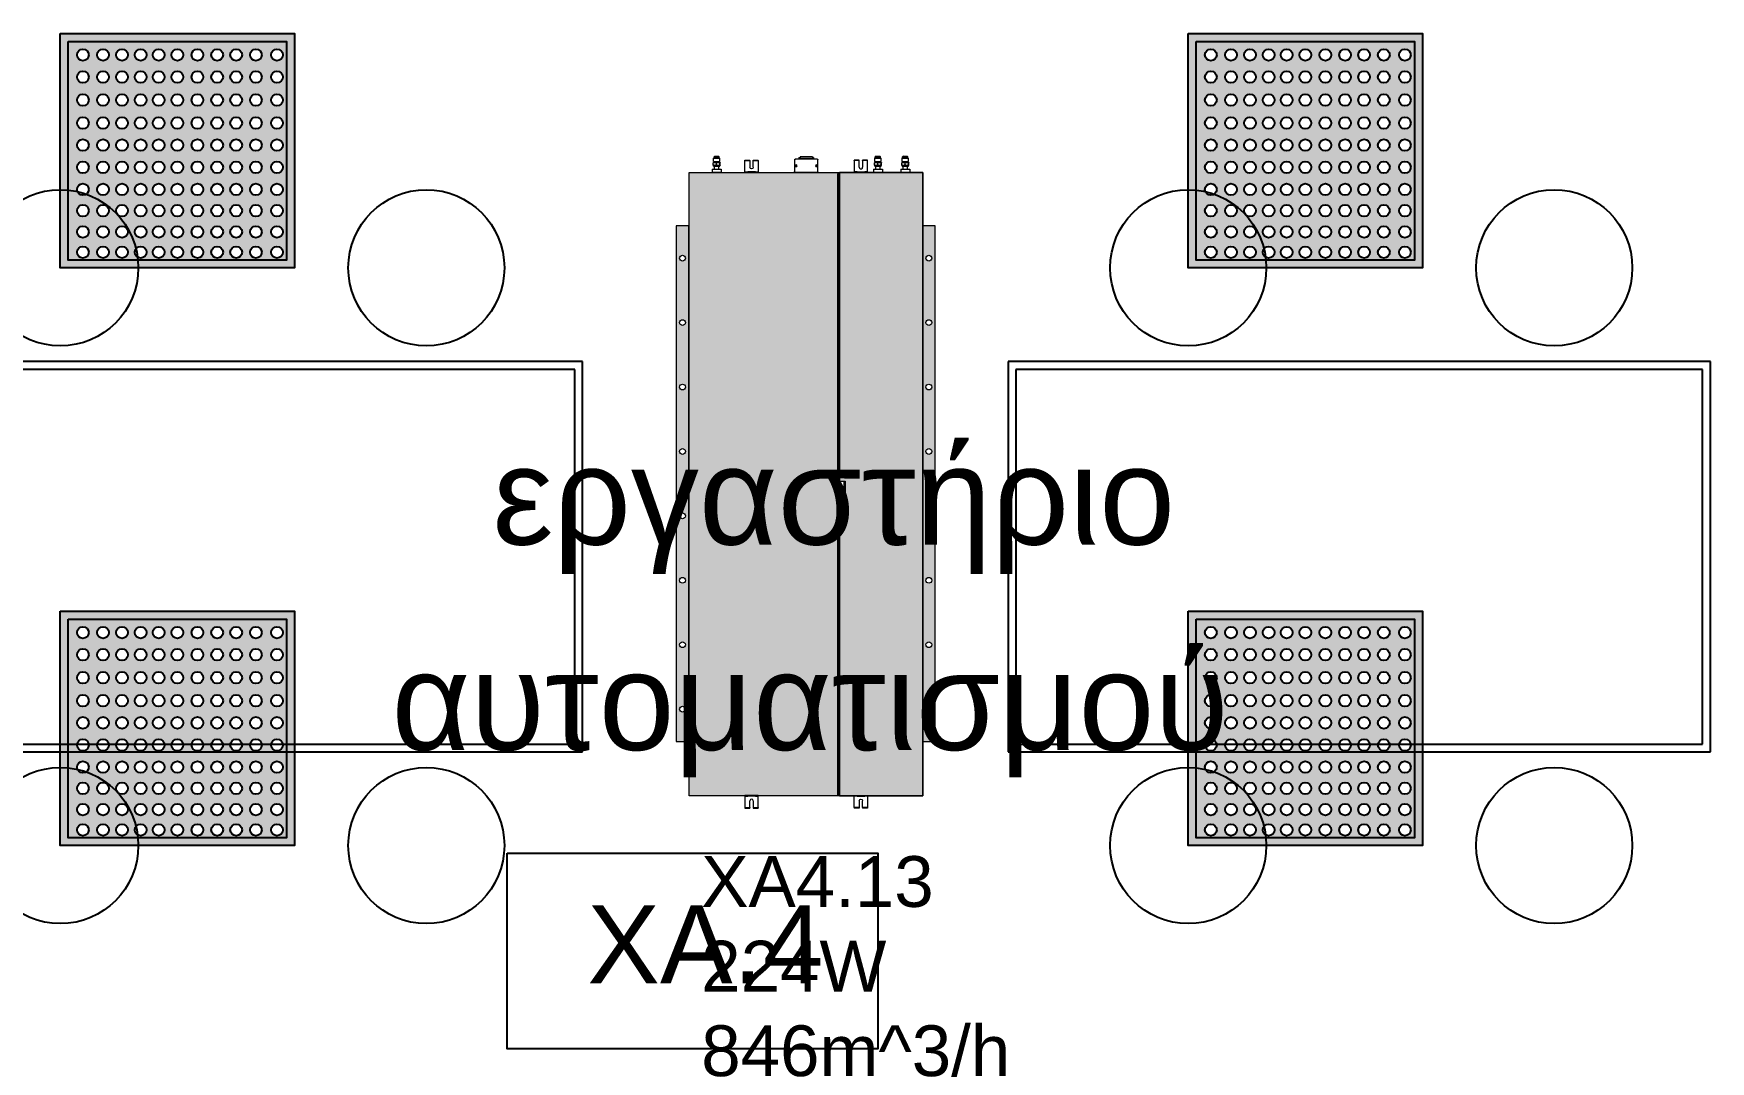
# Model space of a CAD drawing. Header units: metres. Extents: x -11 to 85, y -301 to 135.
# Drawn here: x 38.229 to 42.527, y -103.709 to -101.077 of the extents above; entities that cross this region are included whole.
import ezdxf

# ---------------------------------------------------------------- set-up
doc = ezdxf.new("R2010")
doc.units = ezdxf.units.M
doc.header["$LTSCALE"] = 0.036
for name, color, linetype in [('arxitek aorofos', 252, 'Continuous'), ('electext', 20, 'Continuous'), ('HLEK_FL001_SYMBOLS', 230, 'Continuous')]:
    doc.layers.add(name, color=color, linetype=linetype)
doc.layers.add('axel', color=170, linetype='Continuous', lineweight=0)
doc.styles.add('COMU-N', font='arial.ttf')

# ---------------------------------------------------------------- blocks, each defined once
blk = doc.blocks.new('thranio erga 2')
at = {"layer": 'arxitek aorofos'}
for p, q in [((-8.9619, 41.375), (-8.9619, 40.375)), ((-7.1619, 41.375), (-8.9619, 41.375)), ((-8.9419, 41.355), (-8.9419, 40.395)), ((-7.1819, 41.355), (-8.9419, 41.355)), ((-7.1819, 40.395), (-7.1819, 41.355)), ((-7.1619, 40.375), (-7.1619, 41.375)), ((-8.9419, 40.395), (-7.1819, 40.395)), ((-8.9619, 40.375), (-7.1619, 40.375))]:
    blk.add_line(p, q, dxfattribs=at)
for centre in [(-8.5002, 41.615), (-7.5622, 41.615), (-8.5002, 40.1355), (-7.5622, 40.1355)]:
    blk.add_circle(centre, 0.2, dxfattribs=at)
blk = doc.blocks.new('led 46W tetragono')
at = {"layer": 'HLEK_FL001_SYMBOLS'}
h = blk.add_hatch(color=256, dxfattribs=at)
h.dxf.hatch_style = 1
h.paths.add_polyline_path([(104.7283, -8.1225), (104.7283, -8.7225), (105.3283, -8.7225), (105.3283, -8.1225)])
h.paths.add_polyline_path([(105.3083, -8.1425), (105.3083, -8.7025), (104.7483, -8.7025), (104.7483, -8.1425)], flags=16)
h.paths.add_polyline_path([(104.9493, -8.1771, -1), (104.9193, -8.1771, -1)], flags=0)
h.paths.add_polyline_path([(104.9954, -8.1771, -1), (104.9654, -8.1771, -1)], flags=0)
h.paths.add_polyline_path([(104.9014, -8.1771, -1), (104.8714, -8.1771, -1)], flags=0)
h.paths.add_polyline_path([(105.0432, -8.1771, -1), (105.0133, -8.1771, -1)], flags=0)
h.paths.add_polyline_path([(104.9493, -8.2338, -1), (104.9193, -8.2338, -1)], flags=0)
h.paths.add_polyline_path([(104.9954, -8.2338, -1), (104.9654, -8.2338, -1)], flags=0)
h.paths.add_polyline_path([(104.9014, -8.2338, -1), (104.8714, -8.2338, -1)], flags=0)
h.paths.add_polyline_path([(104.8526, -8.1771, -1), (104.8227, -8.1771, -1)], flags=0)
h.paths.add_polyline_path([(105.0432, -8.2338, -1), (105.0133, -8.2338, -1)], flags=0)
h.paths.add_polyline_path([(105.0946, -8.1771, -1), (105.0647, -8.1771, -1)], flags=0)
h.paths.add_polyline_path([(104.8526, -8.2338, -1), (104.8227, -8.2338, -1)], flags=0)
h.paths.add_polyline_path([(105.0946, -8.2338, -1), (105.0647, -8.2338, -1)], flags=0)
h.paths.add_polyline_path([(104.9493, -8.2927, -1), (104.9193, -8.2927, -1)], flags=0)
h.paths.add_polyline_path([(104.9954, -8.2927, -1), (104.9654, -8.2927, -1)], flags=0)
h.paths.add_polyline_path([(104.8012, -8.1771, -1), (104.7713, -8.1771, -1)], flags=0)
h.paths.add_polyline_path([(104.9014, -8.2927, -1), (104.8714, -8.2927, -1)], flags=0)
h.paths.add_polyline_path([(105.0432, -8.2927, -1), (105.0133, -8.2927, -1)], flags=0)
h.paths.add_polyline_path([(105.1452, -8.1771, -1), (105.1152, -8.1771, -1)], flags=0)
h.paths.add_polyline_path([(104.8012, -8.2338, -1), (104.7713, -8.2338, -1)], flags=0)
h.paths.add_polyline_path([(104.8526, -8.2927, -1), (104.8227, -8.2927, -1)], flags=0)
h.paths.add_polyline_path([(105.1452, -8.2338, -1), (105.1152, -8.2338, -1)], flags=0)
h.paths.add_polyline_path([(105.0946, -8.2927, -1), (105.0647, -8.2927, -1)], flags=0)
h.paths.add_polyline_path([(104.9493, -8.3517, -1), (104.9193, -8.3517, -1)], flags=0)
h.paths.add_polyline_path([(104.9954, -8.3517, -1), (104.9654, -8.3517, -1)], flags=0)
h.paths.add_polyline_path([(105.1939, -8.1771, -1), (105.164, -8.1771, -1)], flags=0)
h.paths.add_polyline_path([(104.9014, -8.3517, -1), (104.8714, -8.3517, -1)], flags=0)
h.paths.add_polyline_path([(105.0432, -8.3517, -1), (105.0133, -8.3517, -1)], flags=0)
h.paths.add_polyline_path([(104.8012, -8.2927, -1), (104.7713, -8.2927, -1)], flags=0)
h.paths.add_polyline_path([(105.1452, -8.2927, -1), (105.1152, -8.2927, -1)], flags=0)
h.paths.add_polyline_path([(105.1939, -8.2338, -1), (105.164, -8.2338, -1)], flags=0)
h.paths.add_polyline_path([(104.8526, -8.3517, -1), (104.8227, -8.3517, -1)], flags=0)
h.paths.add_polyline_path([(105.0946, -8.3517, -1), (105.0647, -8.3517, -1)], flags=0)
h.paths.add_polyline_path([(105.1939, -8.2927, -1), (105.164, -8.2927, -1)], flags=0)
h.paths.add_polyline_path([(105.2445, -8.1771, -1), (105.2145, -8.1771, -1)], flags=0)
h.paths.add_polyline_path([(104.8012, -8.3517, -1), (104.7713, -8.3517, -1)], flags=0)
h.paths.add_polyline_path([(104.9493, -8.4083, -1), (104.9193, -8.4083, -1)], flags=0)
h.paths.add_polyline_path([(104.9954, -8.4083, -1), (104.9654, -8.4083, -1)], flags=0)
h.paths.add_polyline_path([(105.1452, -8.3517, -1), (105.1152, -8.3517, -1)], flags=0)
h.paths.add_polyline_path([(104.9014, -8.4083, -1), (104.8714, -8.4083, -1)], flags=0)
h.paths.add_polyline_path([(105.0432, -8.4083, -1), (105.0133, -8.4083, -1)], flags=0)
h.paths.add_polyline_path([(105.2445, -8.2338, -1), (105.2145, -8.2338, -1)], flags=0)
h.paths.add_polyline_path([(104.8526, -8.4083, -1), (104.8227, -8.4083, -1)], flags=0)
h.paths.add_polyline_path([(105.0946, -8.4083, -1), (105.0647, -8.4083, -1)], flags=0)
h.paths.add_polyline_path([(105.1939, -8.3517, -1), (105.164, -8.3517, -1)], flags=0)
h.paths.add_polyline_path([(105.2445, -8.2927, -1), (105.2145, -8.2927, -1)], flags=0)
h.paths.add_polyline_path([(104.8012, -8.4083, -1), (104.7713, -8.4083, -1)], flags=0)
h.paths.add_polyline_path([(105.1452, -8.4083, -1), (105.1152, -8.4083, -1)], flags=0)
h.paths.add_polyline_path([(105.2985, -8.1771, -1), (105.2686, -8.1771, -1)], flags=0)
h.paths.add_polyline_path([(104.9493, -8.465, -1), (104.9193, -8.465, -1)], flags=0)
h.paths.add_polyline_path([(104.9954, -8.465, -1), (104.9654, -8.465, -1)], flags=0)
h.paths.add_polyline_path([(104.9014, -8.465, -1), (104.8714, -8.465, -1)], flags=0)
h.paths.add_polyline_path([(105.0432, -8.465, -1), (105.0133, -8.465, -1)], flags=0)
h.paths.add_polyline_path([(105.2985, -8.2338, -1), (105.2686, -8.2338, -1)], flags=0)
h.paths.add_polyline_path([(105.2445, -8.3517, -1), (105.2145, -8.3517, -1)], flags=0)
h.paths.add_polyline_path([(104.8526, -8.465, -1), (104.8227, -8.465, -1)], flags=0)
h.paths.add_polyline_path([(105.1939, -8.4083, -1), (105.164, -8.4083, -1)], flags=0)
h.paths.add_polyline_path([(105.0946, -8.465, -1), (105.0647, -8.465, -1)], flags=0)
h.paths.add_polyline_path([(105.2985, -8.2927, -1), (105.2686, -8.2927, -1)], flags=0)
h.paths.add_polyline_path([(104.8012, -8.465, -1), (104.7713, -8.465, -1)], flags=0)
h.paths.add_polyline_path([(105.1452, -8.465, -1), (105.1152, -8.465, -1)], flags=0)
h.paths.add_polyline_path([(105.2445, -8.4083, -1), (105.2145, -8.4083, -1)], flags=0)
h.paths.add_polyline_path([(104.9493, -8.5217, -1), (104.9193, -8.5217, -1)], flags=0)
h.paths.add_polyline_path([(104.9954, -8.5217, -1), (104.9654, -8.5217, -1)], flags=0)
h.paths.add_polyline_path([(105.2985, -8.3517, -1), (105.2686, -8.3517, -1)], flags=0)
h.paths.add_polyline_path([(104.9014, -8.5217, -1), (104.8714, -8.5217, -1)], flags=0)
h.paths.add_polyline_path([(105.0432, -8.5217, -1), (105.0133, -8.5217, -1)], flags=0)
h.paths.add_polyline_path([(105.1939, -8.465, -1), (105.164, -8.465, -1)], flags=0)
h.paths.add_polyline_path([(104.8526, -8.5217, -1), (104.8227, -8.5217, -1)], flags=0)
h.paths.add_polyline_path([(105.0946, -8.5217, -1), (105.0647, -8.5217, -1)], flags=0)
h.paths.add_polyline_path([(104.8012, -8.5217, -1), (104.7713, -8.5217, -1)], flags=0)
h.paths.add_polyline_path([(105.1452, -8.5217, -1), (105.1152, -8.5217, -1)], flags=0)
h.paths.add_polyline_path([(105.2985, -8.4083, -1), (105.2686, -8.4083, -1)], flags=0)
h.paths.add_polyline_path([(105.2445, -8.465, -1), (105.2145, -8.465, -1)], flags=0)
h.paths.add_polyline_path([(104.9493, -8.5761, -1), (104.9193, -8.5761, -1)], flags=0)
h.paths.add_polyline_path([(104.9954, -8.5761, -1), (104.9654, -8.5761, -1)], flags=0)
h.paths.add_polyline_path([(105.1939, -8.5217, -1), (105.164, -8.5217, -1)], flags=0)
h.paths.add_polyline_path([(104.9014, -8.5761, -1), (104.8714, -8.5761, -1)], flags=0)
h.paths.add_polyline_path([(105.0432, -8.5761, -1), (105.0133, -8.5761, -1)], flags=0)
h.paths.add_polyline_path([(104.8526, -8.5761, -1), (104.8227, -8.5761, -1)], flags=0)
h.paths.add_polyline_path([(105.0946, -8.5761, -1), (105.0647, -8.5761, -1)], flags=0)
h.paths.add_polyline_path([(105.2985, -8.465, -1), (105.2686, -8.465, -1)], flags=0)
h.paths.add_polyline_path([(104.8012, -8.5761, -1), (104.7713, -8.5761, -1)], flags=0)
h.paths.add_polyline_path([(105.2445, -8.5217, -1), (105.2145, -8.5217, -1)], flags=0)
h.paths.add_polyline_path([(105.1452, -8.5761, -1), (105.1152, -8.5761, -1)], flags=0)
h.paths.add_polyline_path([(105.1939, -8.5761, -1), (105.164, -8.5761, -1)], flags=0)
h.paths.add_polyline_path([(104.9493, -8.6305, -1), (104.9193, -8.6305, -1)], flags=0)
h.paths.add_polyline_path([(104.9954, -8.6305, -1), (104.9654, -8.6305, -1)], flags=0)
h.paths.add_polyline_path([(104.9014, -8.6305, -1), (104.8714, -8.6305, -1)], flags=0)
h.paths.add_polyline_path([(105.0432, -8.6305, -1), (105.0133, -8.6305, -1)], flags=0)
h.paths.add_polyline_path([(105.2985, -8.5217, -1), (105.2686, -8.5217, -1)], flags=0)
h.paths.add_polyline_path([(104.8526, -8.6305, -1), (104.8227, -8.6305, -1)], flags=0)
h.paths.add_polyline_path([(105.0946, -8.6305, -1), (105.0647, -8.6305, -1)], flags=0)
h.paths.add_polyline_path([(105.2445, -8.5761, -1), (105.2145, -8.5761, -1)], flags=0)
h.paths.add_polyline_path([(104.8012, -8.6305, -1), (104.7713, -8.6305, -1)], flags=0)
h.paths.add_polyline_path([(105.1452, -8.6305, -1), (105.1152, -8.6305, -1)], flags=0)
h.paths.add_polyline_path([(105.1939, -8.6305, -1), (105.164, -8.6305, -1)], flags=0)
h.paths.add_polyline_path([(104.9493, -8.6826, -1), (104.9193, -8.6826, -1)], flags=0)
h.paths.add_polyline_path([(104.9954, -8.6826, -1), (104.9654, -8.6826, -1)], flags=0)
h.paths.add_polyline_path([(105.2985, -8.5761, -1), (105.2686, -8.5761, -1)], flags=0)
h.paths.add_polyline_path([(104.9014, -8.6826, -1), (104.8714, -8.6826, -1)], flags=0)
h.paths.add_polyline_path([(105.0432, -8.6826, -1), (105.0133, -8.6826, -1)], flags=0)
h.paths.add_polyline_path([(104.8526, -8.6826, -1), (104.8227, -8.6826, -1)], flags=0)
h.paths.add_polyline_path([(105.0946, -8.6826, -1), (105.0647, -8.6826, -1)], flags=0)
h.paths.add_polyline_path([(105.2445, -8.6305, -1), (105.2145, -8.6305, -1)], flags=0)
h.paths.add_polyline_path([(104.8012, -8.6826, -1), (104.7713, -8.6826, -1)], flags=0)
h.paths.add_polyline_path([(105.1452, -8.6826, -1), (105.1152, -8.6826, -1)], flags=0)
h.paths.add_polyline_path([(105.1939, -8.6826, -1), (105.164, -8.6826, -1)], flags=0)
h.paths.add_polyline_path([(105.2985, -8.6305, -1), (105.2686, -8.6305, -1)], flags=0)
h.paths.add_polyline_path([(105.2445, -8.6826, -1), (105.2145, -8.6826, -1)], flags=0)
h.paths.add_polyline_path([(105.2985, -8.6826, -1), (105.2686, -8.6826, -1)], flags=0)
h = blk.add_hatch(color=181, dxfattribs=at)
h.dxf.hatch_style = 1
h.paths.add_polyline_path([(104.7483, -8.1425), (104.7483, -8.7025), (105.3083, -8.7025), (105.3083, -8.1425)])
h.paths.add_polyline_path([(104.9954, -8.3517, -1), (104.9654, -8.3517, -1)], flags=16)
h.paths.add_polyline_path([(105.0432, -8.3517, -1), (105.0133, -8.3517, -1)], flags=16)
h.paths.add_polyline_path([(104.9654, -8.2927, -1), (104.9954, -8.2927, -1)], flags=16)
h.paths.add_polyline_path([(105.0133, -8.2927, -1), (105.0432, -8.2927, -1)], flags=16)
h.paths.add_polyline_path([(104.9493, -8.3517, -1), (104.9193, -8.3517, -1)], flags=16)
h.paths.add_polyline_path([(104.9193, -8.2927, -1), (104.9493, -8.2927, -1)], flags=16)
h.paths.add_polyline_path([(105.0946, -8.3517, -1), (105.0647, -8.3517, -1)], flags=16)
h.paths.add_polyline_path([(105.0647, -8.2927, -1), (105.0946, -8.2927, -1)], flags=16)
h.paths.add_polyline_path([(104.9954, -8.4083, -1), (104.9654, -8.4083, -1)], flags=16)
h.paths.add_polyline_path([(105.0432, -8.4083, -1), (105.0133, -8.4083, -1)], flags=16)
h.paths.add_polyline_path([(104.9654, -8.2338, -1), (104.9954, -8.2338, -1)], flags=16)
h.paths.add_polyline_path([(105.0133, -8.2338, -1), (105.0432, -8.2338, -1)], flags=16)
h.paths.add_polyline_path([(104.9493, -8.4083, -1), (104.9193, -8.4083, -1)], flags=16)
h.paths.add_polyline_path([(105.0946, -8.4083, -1), (105.0647, -8.4083, -1)], flags=16)
h.paths.add_polyline_path([(104.9193, -8.2338, -1), (104.9493, -8.2338, -1)], flags=16)
h.paths.add_polyline_path([(105.0647, -8.2338, -1), (105.0946, -8.2338, -1)], flags=16)
h.paths.add_polyline_path([(104.9014, -8.3517, -1), (104.8714, -8.3517, -1)], flags=16)
h.paths.add_polyline_path([(104.8714, -8.2927, -1), (104.9014, -8.2927, -1)], flags=16)
h.paths.add_polyline_path([(105.1452, -8.3517, -1), (105.1152, -8.3517, -1)], flags=16)
h.paths.add_polyline_path([(105.1152, -8.2927, -1), (105.1452, -8.2927, -1)], flags=16)
h.paths.add_polyline_path([(104.9954, -8.465, -1), (104.9654, -8.465, -1)], flags=16)
h.paths.add_polyline_path([(105.0432, -8.465, -1), (105.0133, -8.465, -1)], flags=16)
h.paths.add_polyline_path([(104.9014, -8.4083, -1), (104.8714, -8.4083, -1)], flags=16)
h.paths.add_polyline_path([(104.8714, -8.2338, -1), (104.9014, -8.2338, -1)], flags=16)
h.paths.add_polyline_path([(104.9654, -8.1771, -1), (104.9954, -8.1771, -1)], flags=16)
h.paths.add_polyline_path([(105.0133, -8.1771, -1), (105.0432, -8.1771, -1)], flags=16)
h.paths.add_polyline_path([(105.1452, -8.4083, -1), (105.1152, -8.4083, -1)], flags=16)
h.paths.add_polyline_path([(104.9493, -8.465, -1), (104.9193, -8.465, -1)], flags=16)
h.paths.add_polyline_path([(105.1152, -8.2338, -1), (105.1452, -8.2338, -1)], flags=16)
h.paths.add_polyline_path([(105.0946, -8.465, -1), (105.0647, -8.465, -1)], flags=16)
h.paths.add_polyline_path([(104.9193, -8.1771, -1), (104.9493, -8.1771, -1)], flags=16)
h.paths.add_polyline_path([(105.0647, -8.1771, -1), (105.0946, -8.1771, -1)], flags=16)
h.paths.add_polyline_path([(104.8526, -8.3517, -1), (104.8227, -8.3517, -1)], flags=16)
h.paths.add_polyline_path([(104.8227, -8.2927, -1), (104.8526, -8.2927, -1)], flags=16)
h.paths.add_polyline_path([(105.1939, -8.3517, -1), (105.164, -8.3517, -1)], flags=16)
h.paths.add_polyline_path([(105.164, -8.2927, -1), (105.1939, -8.2927, -1)], flags=16)
h.paths.add_polyline_path([(104.9014, -8.465, -1), (104.8714, -8.465, -1)], flags=16)
h.paths.add_polyline_path([(104.8526, -8.4083, -1), (104.8227, -8.4083, -1)], flags=16)
h.paths.add_polyline_path([(105.1452, -8.465, -1), (105.1152, -8.465, -1)], flags=16)
h.paths.add_polyline_path([(104.8714, -8.1771, -1), (104.9014, -8.1771, -1)], flags=16)
h.paths.add_polyline_path([(104.8227, -8.2338, -1), (104.8526, -8.2338, -1)], flags=16)
h.paths.add_polyline_path([(105.1939, -8.4083, -1), (105.164, -8.4083, -1)], flags=16)
h.paths.add_polyline_path([(105.1152, -8.1771, -1), (105.1452, -8.1771, -1)], flags=16)
h.paths.add_polyline_path([(104.9954, -8.5217, -1), (104.9654, -8.5217, -1)], flags=16)
h.paths.add_polyline_path([(105.0432, -8.5217, -1), (105.0133, -8.5217, -1)], flags=16)
h.paths.add_polyline_path([(105.164, -8.2338, -1), (105.1939, -8.2338, -1)], flags=16)
h.paths.add_polyline_path([(104.9493, -8.5217, -1), (104.9193, -8.5217, -1)], flags=16)
h.paths.add_polyline_path([(105.0946, -8.5217, -1), (105.0647, -8.5217, -1)], flags=16)
h.paths.add_polyline_path([(104.8526, -8.465, -1), (104.8227, -8.465, -1)], flags=16)
h.paths.add_polyline_path([(104.8012, -8.3517, -1), (104.7713, -8.3517, -1)], flags=16)
h.paths.add_polyline_path([(104.7713, -8.2927, -1), (104.8012, -8.2927, -1)], flags=16)
h.paths.add_polyline_path([(104.8227, -8.1771, -1), (104.8526, -8.1771, -1)], flags=16)
h.paths.add_polyline_path([(105.1939, -8.465, -1), (105.164, -8.465, -1)], flags=16)
h.paths.add_polyline_path([(105.2445, -8.3517, -1), (105.2145, -8.3517, -1)], flags=16)
h.paths.add_polyline_path([(104.9014, -8.5217, -1), (104.8714, -8.5217, -1)], flags=16)
h.paths.add_polyline_path([(105.2145, -8.2927, -1), (105.2445, -8.2927, -1)], flags=16)
h.paths.add_polyline_path([(105.164, -8.1771, -1), (105.1939, -8.1771, -1)], flags=16)
h.paths.add_polyline_path([(104.8012, -8.4083, -1), (104.7713, -8.4083, -1)], flags=16)
h.paths.add_polyline_path([(105.1452, -8.5217, -1), (105.1152, -8.5217, -1)], flags=16)
h.paths.add_polyline_path([(104.7713, -8.2338, -1), (104.8012, -8.2338, -1)], flags=16)
h.paths.add_polyline_path([(105.2445, -8.4083, -1), (105.2145, -8.4083, -1)], flags=16)
h.paths.add_polyline_path([(105.2145, -8.2338, -1), (105.2445, -8.2338, -1)], flags=16)
h.paths.add_polyline_path([(104.9954, -8.5761, -1), (104.9654, -8.5761, -1)], flags=16)
h.paths.add_polyline_path([(105.0432, -8.5761, -1), (105.0133, -8.5761, -1)], flags=16)
h.paths.add_polyline_path([(104.8526, -8.5217, -1), (104.8227, -8.5217, -1)], flags=16)
h.paths.add_polyline_path([(104.8012, -8.465, -1), (104.7713, -8.465, -1)], flags=16)
h.paths.add_polyline_path([(104.9493, -8.5761, -1), (104.9193, -8.5761, -1)], flags=16)
h.paths.add_polyline_path([(105.0946, -8.5761, -1), (105.0647, -8.5761, -1)], flags=16)
h.paths.add_polyline_path([(105.1939, -8.5217, -1), (105.164, -8.5217, -1)], flags=16)
h.paths.add_polyline_path([(104.7713, -8.1771, -1), (104.8012, -8.1771, -1)], flags=16)
h.paths.add_polyline_path([(105.2445, -8.465, -1), (105.2145, -8.465, -1)], flags=16)
h.paths.add_polyline_path([(105.2145, -8.1771, -1), (105.2445, -8.1771, -1)], flags=16)
h.paths.add_polyline_path([(104.9014, -8.5761, -1), (104.8714, -8.5761, -1)], flags=16)
h.paths.add_polyline_path([(105.1452, -8.5761, -1), (105.1152, -8.5761, -1)], flags=16)
h.paths.add_polyline_path([(105.2985, -8.3517, -1), (105.2686, -8.3517, -1)], flags=16)
h.paths.add_polyline_path([(105.2686, -8.2927, -1), (105.2985, -8.2927, -1)], flags=16)
h.paths.add_polyline_path([(105.2985, -8.4083, -1), (105.2686, -8.4083, -1)], flags=16)
h.paths.add_polyline_path([(104.8012, -8.5217, -1), (104.7713, -8.5217, -1)], flags=16)
h.paths.add_polyline_path([(105.2686, -8.2338, -1), (105.2985, -8.2338, -1)], flags=16)
h.paths.add_polyline_path([(105.2445, -8.5217, -1), (105.2145, -8.5217, -1)], flags=16)
h.paths.add_polyline_path([(104.8526, -8.5761, -1), (104.8227, -8.5761, -1)], flags=16)
h.paths.add_polyline_path([(104.9954, -8.6305, -1), (104.9654, -8.6305, -1)], flags=16)
h.paths.add_polyline_path([(105.1939, -8.5761, -1), (105.164, -8.5761, -1)], flags=16)
h.paths.add_polyline_path([(105.0432, -8.6305, -1), (105.0133, -8.6305, -1)], flags=16)
h.paths.add_polyline_path([(104.9493, -8.6305, -1), (104.9193, -8.6305, -1)], flags=16)
h.paths.add_polyline_path([(105.2985, -8.465, -1), (105.2686, -8.465, -1)], flags=16)
h.paths.add_polyline_path([(105.0946, -8.6305, -1), (105.0647, -8.6305, -1)], flags=16)
h.paths.add_polyline_path([(105.2686, -8.1771, -1), (105.2985, -8.1771, -1)], flags=16)
h.paths.add_polyline_path([(104.9014, -8.6305, -1), (104.8714, -8.6305, -1)], flags=16)
h.paths.add_polyline_path([(105.1452, -8.6305, -1), (105.1152, -8.6305, -1)], flags=16)
h.paths.add_polyline_path([(104.8012, -8.5761, -1), (104.7713, -8.5761, -1)], flags=16)
h.paths.add_polyline_path([(105.2445, -8.5761, -1), (105.2145, -8.5761, -1)], flags=16)
h.paths.add_polyline_path([(105.2985, -8.5217, -1), (105.2686, -8.5217, -1)], flags=16)
h.paths.add_polyline_path([(104.8526, -8.6305, -1), (104.8227, -8.6305, -1)], flags=16)
h.paths.add_polyline_path([(105.1939, -8.6305, -1), (105.164, -8.6305, -1)], flags=16)
h.paths.add_polyline_path([(104.9954, -8.6826, -1), (104.9654, -8.6826, -1)], flags=16)
h.paths.add_polyline_path([(105.0432, -8.6826, -1), (105.0133, -8.6826, -1)], flags=16)
h.paths.add_polyline_path([(104.9493, -8.6826, -1), (104.9193, -8.6826, -1)], flags=16)
h.paths.add_polyline_path([(105.0946, -8.6826, -1), (105.0647, -8.6826, -1)], flags=16)
h.paths.add_polyline_path([(104.8012, -8.6305, -1), (104.7713, -8.6305, -1)], flags=16)
h.paths.add_polyline_path([(104.9014, -8.6826, -1), (104.8714, -8.6826, -1)], flags=16)
h.paths.add_polyline_path([(105.2985, -8.5761, -1), (105.2686, -8.5761, -1)], flags=16)
h.paths.add_polyline_path([(105.1452, -8.6826, -1), (105.1152, -8.6826, -1)], flags=16)
h.paths.add_polyline_path([(105.2445, -8.6305, -1), (105.2145, -8.6305, -1)], flags=16)
h.paths.add_polyline_path([(104.8526, -8.6826, -1), (104.8227, -8.6826, -1)], flags=16)
h.paths.add_polyline_path([(105.1939, -8.6826, -1), (105.164, -8.6826, -1)], flags=16)
h.paths.add_polyline_path([(105.2985, -8.6305, -1), (105.2686, -8.6305, -1)], flags=16)
h.paths.add_polyline_path([(104.8012, -8.6826, -1), (104.7713, -8.6826, -1)], flags=16)
h.paths.add_polyline_path([(105.2445, -8.6826, -1), (105.2145, -8.6826, -1)], flags=16)
h.paths.add_polyline_path([(105.2985, -8.6826, -1), (105.2686, -8.6826, -1)], flags=16)
for points in [[(104.7283, -8.1225), (105.3283, -8.1225), (105.3283, -8.7225), (104.7283, -8.7225)], [(104.7483, -8.1425), (105.3083, -8.1425), (105.3083, -8.7025), (104.7483, -8.7025)]]:
    blk.add_lwpolyline(points, close=True, dxfattribs=at)
for centre in [(104.7862, -8.1771), (104.8377, -8.1771), (104.8864, -8.1771), (104.9343, -8.1771), (104.9804, -8.1771), (105.0282, -8.1771), (105.0797, -8.1771), (105.1302, -8.1771), (105.1789, -8.1771), (105.2295, -8.1771), (105.2835, -8.1771), (104.7862, -8.2338), (104.8377, -8.2338), (104.8864, -8.2338), (104.9343, -8.2338), (104.9804, -8.2338), (105.0282, -8.2338), (105.0797, -8.2338), (105.1302, -8.2338), (105.1789, -8.2338), (105.2295, -8.2338), (105.2835, -8.2338), (104.7862, -8.2927), (104.8377, -8.2927), (104.8864, -8.2927), (104.9343, -8.2927), (104.9804, -8.2927), (105.0282, -8.2927), (105.0797, -8.2927), (105.1302, -8.2927), (105.1789, -8.2927), (105.2295, -8.2927), (105.2835, -8.2927), (104.7862, -8.3517), (104.8377, -8.3517), (104.8864, -8.3517), (104.9343, -8.3517), (104.9804, -8.3517), (105.0282, -8.3517), (105.0797, -8.3517), (105.1302, -8.3517), (105.1789, -8.3517), (105.2295, -8.3517), (105.2835, -8.3517), (104.7862, -8.4083), (104.8377, -8.4083), (104.8864, -8.4083), (104.9343, -8.4083), (104.9804, -8.4083), (105.0282, -8.4083), (105.0797, -8.4083), (105.1302, -8.4083), (105.1789, -8.4083), (105.2295, -8.4083), (105.2835, -8.4083), (104.7862, -8.465), (104.8377, -8.465), (104.8864, -8.465), (104.9343, -8.465), (104.9804, -8.465), (105.0282, -8.465), (105.0797, -8.465), (105.1302, -8.465), (105.1789, -8.465), (105.2295, -8.465), (105.2835, -8.465), (104.7862, -8.5217), (104.8377, -8.5217), (104.8864, -8.5217), (104.9343, -8.5217), (104.9804, -8.5217), (105.0282, -8.5217), (105.0797, -8.5217), (105.1302, -8.5217), (105.1789, -8.5217), (105.2295, -8.5217), (105.2835, -8.5217), (104.7862, -8.5761), (104.8377, -8.5761), (104.8864, -8.5761), (104.9343, -8.5761), (104.9804, -8.5761), (105.0282, -8.5761), (105.0797, -8.5761), (105.1302, -8.5761), (105.1789, -8.5761), (105.2295, -8.5761), (105.2835, -8.5761), (104.7862, -8.6305), (104.8377, -8.6305), (104.8864, -8.6305), (104.9343, -8.6305), (104.9804, -8.6305), (105.0282, -8.6305), (105.0797, -8.6305), (105.1302, -8.6305), (105.1789, -8.6305), (105.2295, -8.6305), (105.2835, -8.6305), (104.7862, -8.6826), (104.8377, -8.6826), (104.8864, -8.6826), (104.9343, -8.6826), (104.9804, -8.6826), (105.0282, -8.6826), (105.0797, -8.6826), (105.1302, -8.6826), (105.1789, -8.6826), (105.2295, -8.6826), (105.2835, -8.6826)]:
    blk.add_circle(centre, 0.015, dxfattribs=at)
blk = doc.blocks.new('A$C5A126718')
at = {"layer": 'axel'}
for p, q in [((-0.0317, 0.0343), (-0.0317, 0.0321)), ((-0.0301, 0.0343), (-0.0317, 0.0343)), ((-0.0317, 0.0321), (-0.0317, 0.0236)), ((-0.0317, 0.0321), (-0.0301, 0.0321)), ((-0.0317, 0.0236), (-0.0301, 0.0236)), ((-0.0317, 0.0236), (-0.0317, 0.0214)), ((-0.0301, 0.0214), (-0.0317, 0.0214)), ((-0.0301, 0.0129), (-0.0317, 0.0129)), ((-0.0317, 0.0129), (-0.0317, 0.0107)), ((-0.0317, 0.0107), (-0.0301, 0.0107)), ((-0.0317, 0.0107), (-0.0317, 0.0021)), ((-0.0317, 0.0021), (-0.0301, 0.0021)), ((-0.0317, 0.0021), (-0.0317, 0)), ((-0.0301, 0), (-0.0317, 0)), ((-0.0012, 0.0343), (-0.0301, 0.0343)), ((-0.0301, 0.0343), (-0.0301, 0.0321)), ((-0.0301, 0.0321), (-0.0301, 0.0236)), ((-0.0301, 0.0236), (-0.0301, 0.0214)), ((-0.0301, 0.0214), (-0.0131, 0.0214)), ((-0.0301, 0.0129), (-0.0301, 0.0107)), ((-0.0131, 0.0129), (-0.0301, 0.0129)), ((-0.0301, 0.0107), (-0.0301, 0.0021)), ((-0.0301, 0.0021), (-0.0301, 0)), ((-0.0301, 0), (-0.0012, 0)), ((-0.0012, 0.0343), (0, 0.0343)), ((-0.0012, 0.0343), (-0.0012, 0.033)), ((-0.0012, 0.033), (-0.0012, 0.03)), ((-0.0012, 0.03), (-0.0012, 0.0271)), ((-0.0012, 0.0271), (0, 0.0271)), ((-0.0012, 0.027), (-0.0012, 0.0271)), ((-0.0012, 0.0073), (-0.0012, 0.027)), ((-0.0012, 0.0071), (-0.0012, 0.0073)), ((-0.0012, 0.0071), (0, 0.0071)), ((-0.0012, 0.0071), (-0.0012, 0.0043)), ((-0.0012, 0.0043), (-0.0012, 0.0013)), ((-0.0012, 0.0013), (-0.0012, 0)), ((-0.0012, 0), (0, 0)), ((0.0004, 0.0271), (0.0004, 0.0343)), ((0.0004, 0.0271), (0.0004, 0.0343)), ((0.0004, 0.0211), (0.0004, 0.0271)), ((0.0004, 0.0211), (0.0004, 0.0271)), ((0.0004, 0.0207), (0.0004, 0.0211)), ((0.0004, 0.0207), (0.0004, 0.0211)), ((0.0004, 0.0186), (0.0004, 0.0207)), ((0.0004, 0.0186), (0.0004, 0.0207)), ((0.0004, 0.0157), (0.0004, 0.0186)), ((0.0004, 0.0157), (0.0004, 0.0186)), ((0.0004, 0.0136), (0.0004, 0.0157)), ((0.0004, 0.0136), (0.0004, 0.0157)), ((0.0004, 0.0132), (0.0004, 0.0136)), ((0.0004, 0.0132), (0.0004, 0.0136)), ((0.0004, 0.0071), (0.0004, 0.0132)), ((0.0004, 0.0071), (0.0004, 0.0132)), ((0.0004, 0), (0.0004, 0.0071)), ((0.0004, 0), (0.0004, 0.0071))]:
    blk.add_line(p, q, dxfattribs=at)
blk.add_arc((-0.0131, 0.0171), 0.00429, 270, 90, dxfattribs=at)
blk = doc.blocks.new('A$C3A54651E')
at = {"layer": 'axel'}
for p, q in [((0.0091, 0.0228), (0, 0.0228)), ((0, 0.0228), (0, 0)), ((0.0091, 0), (0, 0)), ((0.0091, 0), (0.0091, 0.0228)), ((0.0091, 0.0171), (0.0162, 0.0171)), ((0.0091, 0.0057), (0.0162, 0.0057)), ((0.0162, 0.019), (0.0166, 0.0193)), ((0.0162, 0.0038), (0.0162, 0.019)), ((0.0162, 0.0038), (0.0166, 0.0035)), ((0.0166, 0.0035), (0.0166, 0.0193)), ((0.0166, 0.0193), (0.0184, 0.0193)), ((0.0166, 0.0035), (0.0184, 0.0035)), ((0.0184, 0.02), (0.0184, 0.0199)), ((0.0184, 0.02), (0.0184, 0.02)), ((0.0184, 0.0199), (0.0184, 0.0193)), ((0.0184, 0.0193), (0.0184, 0.0153)), ((0.0184, 0.0153), (0.0184, 0.0067)), ((0.0184, 0.0067), (0.0184, 0.0035)), ((0.0184, 0.0035), (0.0184, 0.0028)), ((0.0184, 0.0028), (0.0184, 0.0028)), ((0.0191, 0.0202), (0.0254, 0.0202)), ((0.0191, 0.0197), (0.0254, 0.0197)), ((0.0191, 0.0109), (0.0254, 0.0109)), ((0.0191, 0.0026), (0.0254, 0.0026)), ((0.0262, 0.0199), (0.0262, 0.02)), ((0.0262, 0.02), (0.0262, 0.02)), ((0.0262, 0.0182), (0.0262, 0.0199)), ((0.0262, 0.0153), (0.0262, 0.0182)), ((0.0262, 0.0182), (0.0284, 0.0182)), ((0.0262, 0.0067), (0.0262, 0.0153)), ((0.0262, 0.0046), (0.0262, 0.0067)), ((0.0262, 0.0028), (0.0262, 0.0046)), ((0.0262, 0.0046), (0.0284, 0.0046)), ((0.0262, 0.0028), (0.0262, 0.0028)), ((0.0284, 0.0193), (0.037, 0.0193)), ((0.0284, 0.0182), (0.0284, 0.0193)), ((0.0284, 0.0046), (0.0284, 0.0182)), ((0.0284, 0.0035), (0.0284, 0.0046)), ((0.0284, 0.0035), (0.037, 0.0035)), ((0.037, 0.0035), (0.037, 0.0193)), ((0.0373, 0.019), (0.037, 0.0193)), ((0.0373, 0.0037), (0.037, 0.0035)), ((0.0373, 0.0182), (0.0373, 0.019)), ((0.0373, 0.0046), (0.0373, 0.0182)), ((0.0373, 0.0182), (0.0403, 0.0182)), ((0.0373, 0.0037), (0.0373, 0.0046)), ((0.0373, 0.0046), (0.0403, 0.0046)), ((0.0403, 0.0046), (0.0403, 0.0182)), ((0.0423, 0.0162), (0.0403, 0.0182)), ((0.0423, 0.0066), (0.0403, 0.0046)), ((0.0423, 0.0066), (0.0423, 0.0162))]:
    blk.add_line(p, q, dxfattribs=at)
for points in [[(0.0191, 0.0202, 0.004311), (0.019, 0.0202, 0.005535), (0.0188, 0.0202, 0.007292), (0.0187, 0.0201, 0.009929), (0.0186, 0.0201), (0.0186, 0.0201, 0.019665), (0.0185, 0.02, 0.032685), (0.0184, 0.02, 0.060642), (0.0184, 0.02), (0.0184, 0.02)], [(0.0184, 0.0199, 0.159929), (0.0184, 0.0199, 0.090191), (0.0184, 0.0199, 0.0462), (0.0184, 0.0199, 0.02623), (0.0185, 0.0198), (0.0186, 0.0198, 0.013719), (0.0187, 0.0198, 0.009481), (0.0188, 0.0198, 0.006867), (0.0189, 0.0197, 0.005151), (0.0191, 0.0197)], [(0.0191, 0.0197, 0.015295), (0.0188, 0.0186, 0.017604), (0.0186, 0.0175), (0.0185, 0.0169, 0.02245), (0.0184, 0.0158), (0.0184, 0.0153)], [(0.0184, 0.0153, 0.023182), (0.0184, 0.0142, 0.022013), (0.0186, 0.0131), (0.0187, 0.0125, 0.017076), (0.0189, 0.0114), (0.0191, 0.0109)], [(0.0191, 0.0109, 0.016103), (0.0188, 0.0098, 0.018613), (0.0186, 0.0088), (0.0185, 0.0083, 0.023826), (0.0184, 0.0072), (0.0184, 0.0067)], [(0.0184, 0.0067, 0.024647), (0.0184, 0.0057, 0.023359), (0.0186, 0.0046), (0.0187, 0.0041, 0.018023), (0.0189, 0.0031), (0.0191, 0.0026)], [(0.0191, 0.0026, -0.004311), (0.019, 0.0026, -0.005535), (0.0188, 0.0026, -0.007292), (0.0187, 0.0027, -0.009929), (0.0186, 0.0027), (0.0186, 0.0027, -0.019665), (0.0185, 0.0027, -0.032685), (0.0184, 0.0028, -0.060642), (0.0184, 0.0028), (0.0184, 0.0028)], [(0.0262, 0.02, 0.102242), (0.0262, 0.02, 0.051435), (0.0261, 0.02, 0.028507), (0.0261, 0.0201, 0.01755), (0.026, 0.0201), (0.0259, 0.0201, 0.009159), (0.0258, 0.0201, 0.006785), (0.0257, 0.0202, 0.005184), (0.0255, 0.0202), (0.0254, 0.0202)], [(0.0254, 0.0197, 0.004812), (0.0256, 0.0197, 0.00636), (0.0258, 0.0198, 0.008685), (0.0259, 0.0198, 0.012384), (0.026, 0.0198), (0.0261, 0.0198, 0.023143), (0.0261, 0.0199, 0.039656), (0.0262, 0.0199, 0.07579), (0.0262, 0.0199, 0.144125), (0.0262, 0.0199)], [(0.0262, 0.0153, 0.023214), (0.0262, 0.0164, 0.02204), (0.026, 0.0175), (0.0259, 0.018, 0.017046), (0.0256, 0.0191), (0.0254, 0.0197)], [(0.0254, 0.0109, 0.01528), (0.0258, 0.012, 0.017585), (0.026, 0.013), (0.0261, 0.0136, 0.022468), (0.0262, 0.0147), (0.0262, 0.0153)], [(0.0262, 0.0067, 0.024685), (0.0262, 0.0078, 0.023392), (0.026, 0.0088), (0.0259, 0.0093, 0.017988), (0.0256, 0.0103), (0.0254, 0.0109)], [(0.0254, 0.0026, 0.016073), (0.0258, 0.0036, 0.018575), (0.026, 0.0046), (0.0261, 0.0052, 0.023861), (0.0262, 0.0062), (0.0262, 0.0067)], [(0.0262, 0.0028, -0.102242), (0.0262, 0.0028, -0.051435), (0.0261, 0.0028, -0.028507), (0.0261, 0.0027, -0.01755), (0.026, 0.0027), (0.0259, 0.0027, -0.009159), (0.0258, 0.0026, -0.006785), (0.0257, 0.0026, -0.005184), (0.0255, 0.0026), (0.0254, 0.0026)]]:
    blk.add_lwpolyline(points, format="xyb", dxfattribs=at)
blk = doc.blocks.new('A$C531E15D6')
at = {"layer": 'axel'}
for p, q in [((-0.0003, 0.0241), (-0.0003, -0.0359)), ((-0.0003, 0.0241), (0.0009, 0.0241)), ((-0.0003, 0.0134), (0, 0.0134)), ((-0.0003, 0.0113), (0, 0.0113)), ((-0.0003, 0.0066), (-0.0003, 0.0031)), ((-0.0003, 0.0066), (-0.0003, 0.0031)), ((0, 0.0059), (-0.0003, 0.0059)), ((-0.0003, 0.0031), (-0.0003, -0.0276)), ((0.0021, 0.0241), (0, 0.022)), ((0, 0.0059), (0, 0.022)), ((0, -0.0059), (0, 0.0059)), ((0, -0.0059), (0, 0.0059)), ((0.0012, 0.0241), (0.0009, 0.0241)), ((0.0012, 0.0241), (0.0009, 0.0241)), ((0.0012, 0.0241), (0.0021, 0.0241)), ((0.0021, 0.0241), (0.0321, 0.0241)), ((0.0021, 0.0241), (0.0321, 0.0241)), ((0.0321, 0.0241), (0.0343, 0.022)), ((0.0343, 0.022), (0.0343, 0.0134)), ((0.0343, 0.022), (0.0343, 0.0134)), ((0.0343, 0.0134), (0.0343, -0.0251)), ((0.0343, 0.0134), (0.0343, -0.0251)), ((0.038, 0.0127), (0.0343, 0.0128)), ((0.0347, 0.0056), (0.0343, 0.0056)), ((0.0347, 0.0056), (0.0347, -0.0059)), ((0.0357, 0.0099), (0.0357, 0.0045)), ((0.04, 0.0099), (0.0357, 0.0099)), ((0.0357, 0.0045), (0.0357, 0.0038)), ((0.0357, 0.0045), (0.0357, 0.0038)), ((0.0357, 0.0038), (0.0357, -0.0059)), ((0.0357, 0.0038), (0.0357, -0.0059)), ((0.038, 0.0127), (0.038, 0.0099)), ((0.04, 0.0099), (0.04, -0.0059)), ((0, -0.0176), (-0.0003, -0.0176)), ((-0.0003, -0.023), (0, -0.023)), ((-0.0003, -0.0251), (0, -0.0251)), ((-0.0003, -0.0276), (-0.0003, -0.0312)), ((-0.0003, -0.0276), (-0.0003, -0.0312)), ((-0.0003, -0.0359), (0.0021, -0.0359)), ((0, -0.0176), (0, -0.0059)), ((0, -0.0176), (0, -0.0059)), ((0, -0.0337), (0, -0.0176)), ((0.0021, -0.0359), (0, -0.0337)), ((0.0321, -0.0359), (0.0021, -0.0359)), ((0.0321, -0.0359), (0.0021, -0.0359)), ((0.0343, -0.0337), (0.0321, -0.0359)), ((0.0347, -0.0173), (0.0343, -0.0173)), ((0.038, -0.0244), (0.0343, -0.0245)), ((0.0343, -0.0251), (0.0343, -0.0337)), ((0.0343, -0.0251), (0.0343, -0.0337)), ((0.0347, -0.0059), (0.0347, -0.0173)), ((0.0357, -0.0059), (0.0357, -0.0155)), ((0.0357, -0.0059), (0.0357, -0.0155)), ((0.0357, -0.0155), (0.0357, -0.0162)), ((0.0357, -0.0155), (0.0357, -0.0162)), ((0.0357, -0.0162), (0.0357, -0.0216)), ((0.04, -0.0216), (0.0357, -0.0216)), ((0.038, -0.0244), (0.038, -0.0216)), ((0.04, -0.0059), (0.04, -0.0216))]:
    blk.add_line(p, q, dxfattribs=at)
for centre, radius in [((0.0171, 0.0199), 0.00214), ((0.0171, 0.0199), 0.00111), ((0.0171, -0.0316), 0.00214), ((0.0171, -0.0316), 0.00111)]:
    blk.add_circle(centre, radius, dxfattribs=at)
for centre, radius, start, end in [((0.0321, 0.022), 0.00214, 0, 90), ((0.0346, 0.0045), 0.00107, 0, 89.5416), ((0.0321, -0.0337), 0.00214, 270, 0), ((0.0346, -0.0162), 0.00107, 270.4584, 0)]:
    blk.add_arc(centre, radius, start, end, dxfattribs=at)
blk = doc.blocks.new('FCU 10 KANALATO')
at = {"layer": 'axel'}
h = blk.add_hatch(color=211, dxfattribs=at)
h.paths.add_polyline_path([(47988.1338, 13560.164), (47988.1338, 13560.197), (47986.8138, 13560.197), (47986.8138, 13560.164)])
h.paths.add_polyline_path([(47987.5563, 13560.1878, -1), (47987.5563, 13560.1731, -1)], flags=16)
h.paths.add_polyline_path([(47987.3913, 13560.1731, -1), (47987.3913, 13560.1878, -1)], flags=16)
h.paths.add_polyline_path([(47987.7213, 13560.1878, -1), (47987.7213, 13560.1731, -1)], flags=16)
h.paths.add_polyline_path([(47987.2263, 13560.1731, -1), (47987.2263, 13560.1878, -1)], flags=16)
h.paths.add_polyline_path([(47987.8863, 13560.1878, -1), (47987.8863, 13560.1731, -1)], flags=16)
h.paths.add_polyline_path([(47987.0613, 13560.1731, -1), (47987.0613, 13560.1878, -1)], flags=16)
h.paths.add_polyline_path([(47988.0513, 13560.1878, -1), (47988.0513, 13560.1731, -1)], flags=16)
h.paths.add_polyline_path([(47986.8963, 13560.1731, -1), (47986.8963, 13560.1878, -1)], flags=16)
for color, points in [(150, [(47986.6743, 13560.1633), (47986.6743, 13560.0206), (47986.6751, 13560.0206), (47986.6751, 13560.0135), (47986.6751, 13560.0074), (47986.6751, 13560.007), (47986.6751, 13560.002), (47986.6751, 13559.9935), (47986.6751, 13559.9863), (47986.6743, 13559.9863), (47986.6743, 13559.782), (47987.7792, 13559.782), (47988.2671, 13559.782), (47988.2671, 13559.782), (47988.2704, 13559.782), (47988.2704, 13560.1633)]), (151, [(47988.2705, 13559.5646), (47988.2705, 13559.5982), (47988.2705, 13559.5982), (47988.2705, 13559.621), (47988.2705, 13559.621), (47988.2705, 13559.6682), (47988.2705, 13559.6682), (47988.2705, 13559.691), (47988.2705, 13559.691), (47988.2705, 13559.7061), (47988.2705, 13559.7061), (47988.2705, 13559.7132), (47988.2705, 13559.7193), (47988.2705, 13559.7196), (47988.2705, 13559.7246), (47988.2705, 13559.7332), (47988.2705, 13559.7403), (47988.2705, 13559.7403), (47988.2705, 13559.7785), (47987.4805, 13559.7785), (47987.4805, 13559.7638), (47987.4362, 13559.7638), (47987.4362, 13559.7785), (47986.6743, 13559.7785), (47986.6743, 13559.7403), (47986.6751, 13559.7403), (47986.6751, 13559.7332), (47986.6751, 13559.7271), (47986.6751, 13559.7218), (47986.6751, 13559.7193), (47986.6751, 13559.7132), (47986.6751, 13559.7061), (47986.6743, 13559.7061), (47986.6743, 13559.5646)])]:
    blk.add_hatch(color=color, dxfattribs=at).paths.add_polyline_path(points)
h = blk.add_hatch(color=211, dxfattribs=at)
h.paths.add_polyline_path([(47988.1338, 13559.5327), (47988.1338, 13559.5657), (47986.8138, 13559.5657), (47986.8138, 13559.5327)])
h.paths.add_polyline_path([(47987.5563, 13559.5565, -1), (47987.5563, 13559.5418, -1)], flags=16)
h.paths.add_polyline_path([(47987.3913, 13559.5418, -1), (47987.3913, 13559.5565, -1)], flags=16)
h.paths.add_polyline_path([(47987.7213, 13559.5565, -1), (47987.7213, 13559.5418, -1)], flags=16)
h.paths.add_polyline_path([(47987.2263, 13559.5418, -1), (47987.2263, 13559.5565, -1)], flags=16)
h.paths.add_polyline_path([(47987.8863, 13559.5565, -1), (47987.8863, 13559.5418, -1)], flags=16)
h.paths.add_polyline_path([(47987.0613, 13559.5418, -1), (47987.0613, 13559.5565, -1)], flags=16)
h.paths.add_polyline_path([(47988.0513, 13559.5565, -1), (47988.0513, 13559.5418, -1)], flags=16)
h.paths.add_polyline_path([(47986.8963, 13559.5418, -1), (47986.8963, 13559.5565, -1)], flags=16)
for p, q in [((47986.6743, 13559.782), (47987.7792, 13559.782)), ((47986.6743, 13559.7804), (47987.7792, 13559.7804)), ((47986.6743, 13559.78), (47987.7816, 13559.78)), ((47987.7349, 13559.7785), (47986.6743, 13559.7785)), ((47987.4362, 13559.7785), (47987.4362, 13559.78)), ((47987.4362, 13559.7638), (47987.4362, 13559.7785)), ((47987.4362, 13559.766), (47987.4805, 13559.766)), ((47987.4805, 13559.7638), (47987.4362, 13559.7638)), ((47987.4805, 13559.7785), (47987.4805, 13559.78)), ((47987.4805, 13559.7785), (47987.4805, 13559.7638)), ((47988.2705, 13559.7785), (47987.7329, 13559.7785)), ((47987.7792, 13559.782), (47988.2671, 13559.782)), ((47987.7792, 13559.7804), (47988.2705, 13559.7804)), ((47987.7792, 13559.78), (47988.2705, 13559.78))]:
    blk.add_line(p, q, dxfattribs=at)
at = {"layer": 'axel', "linetype": 'Continuous'}
for points in [[(47986.8138, 13560.164), (47988.1338, 13560.164), (47988.1338, 13560.197), (47986.8138, 13560.197)], [(47986.8138, 13559.5327), (47988.1338, 13559.5327), (47988.1338, 13559.5657), (47986.8138, 13559.5657)]]:
    blk.add_lwpolyline(points, close=True, dxfattribs=at)
at = {"layer": 'axel'}
for points in [[(47986.6743, 13560.1633), (47988.2704, 13560.1633), (47988.2704, 13559.782), (47986.6743, 13559.782)], [(47986.6743, 13560.1633), (47988.2705, 13560.1633), (47988.2705, 13559.5646), (47986.6743, 13559.5646)], [(47986.6743, 13559.5646), (47988.2705, 13559.5646), (47988.2705, 13559.7785), (47986.6743, 13559.7785)]]:
    blk.add_lwpolyline(points, close=True, dxfattribs=at)
at = {"layer": 'axel', "linetype": 'Continuous'}
for centre in [(47986.8963, 13560.1805), (47987.0613, 13560.1805), (47987.2263, 13560.1805), (47987.3913, 13560.1805), (47987.5563, 13560.1805), (47987.7213, 13560.1805), (47987.8863, 13560.1805), (47988.0513, 13560.1805), (47986.8963, 13559.5492), (47987.0613, 13559.5492), (47987.2263, 13559.5492), (47987.3913, 13559.5492), (47987.5563, 13559.5492), (47987.7213, 13559.5492), (47987.8863, 13559.5492), (47988.0513, 13559.5492)]:
    blk.add_circle(centre, 0.00739, dxfattribs=at)
at = {"layer": 'axel'}
blk.add_circle((47987.4583, 13559.7731), 0.00111, dxfattribs=at)
at = {"xscale": -1, "rotation": 180}
for name, p in [('A$C3A54651E', (47988.2705, 13560.1043)), ('A$C531E15D6', (47988.2708, 13559.8575)), ('A$C5A126718', (47986.6746, 13559.7403)), ('A$C3A54651E', (47988.2705, 13559.691)), ('A$C3A54651E', (47988.2705, 13559.621))]:
    blk.add_blockref(name, p, dxfattribs=at)
blk.add_blockref('A$C5A126718', (47986.6746, 13559.9863))
at = {"xscale": -1}
blk.add_blockref('A$C5A126718', (47988.271, 13559.9863), dxfattribs=at)
at = {"rotation": 180}
blk.add_blockref('A$C5A126718', (47988.271, 13559.7403), dxfattribs=at)

msp = doc.modelspace()

# ---------------------------------------------------------------- linework, layer by layer
at = {"layer": 'electext'}
msp.add_lwpolyline([(39.4431, -103.1763), (40.3926, -103.1763), (40.3926, -103.6774), (39.4431, -103.6774)], close=True, dxfattribs=at)

# ---------------------------------------------------------------- block references
at = {"layer": 'arxitek aorofos'}
for p in [(46.7982, -143.2919), (49.6886, -143.2919)]:
    msp.add_blockref('thranio erga 2', p, dxfattribs=at)
at = {"layer": 'axel', "rotation": 90.00000000000071}
msp.add_blockref('FCU 10 KANALATO', (13600.0729, -48089.7035), dxfattribs=at)
at = {"layer": 'HLEK_FL001_SYMBOLS'}
for p in [(-66.4302, -92.9544), (-63.5398, -92.9544), (-66.4302, -94.4339), (-63.5398, -94.4339)]:
    msp.add_blockref('led 46W tetragono', p, dxfattribs=at)

# ---------------------------------------------------------------- texts
at = {"layer": 'arxitek aorofos', "style": 'COMU-N'}
for s, p in [('εργαστήριο', (39.4057, -102.3857)), ('αυτοματισμού', (39.1471, -102.9118))]:
    msp.add_text(s, height=0.25, dxfattribs=at).set_placement(p)
at = {"layer": 'electext', "style": 'COMU-N'}
msp.add_text('XA.4', height=0.2, dxfattribs=at).set_placement((39.6483, -103.5097))
at = {"layer": 'HLEK_FL001_SYMBOLS', "insert": (39.9405, -103.1836), "char_height": 0.13, "width": 0.972074, "attachment_point": 1, "style": 'COMU-N'}
msp.add_mtext('ΧΑ4.13\\P224W\\P846m^ 3/h', dxfattribs=at)

doc.saveas('drawing.dxf')
